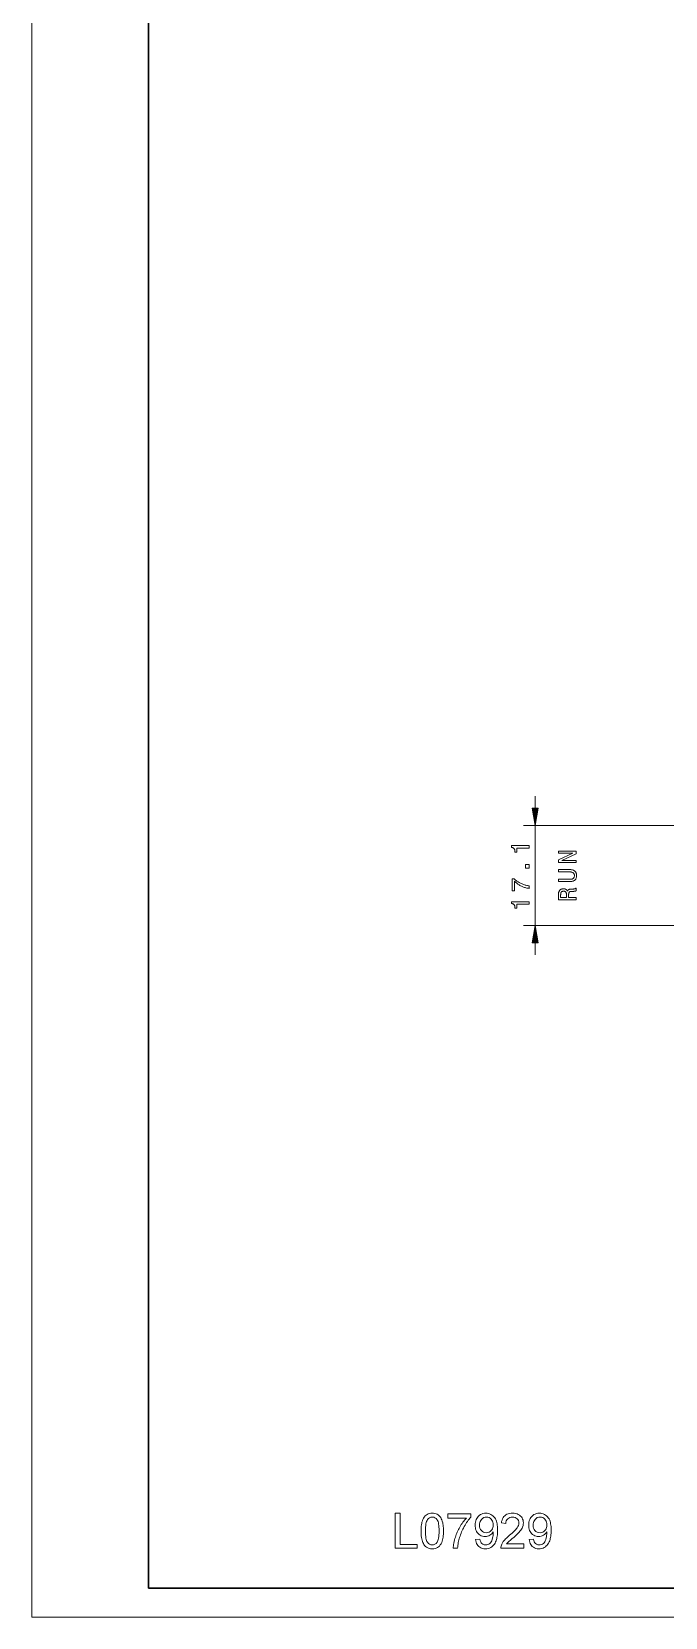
# Model space of a CAD drawing. Extents: x 0 to 297, y 0 to 420.
# Drawn here: x 0 to 108.4, y 0 to 271 of the extents above; entities that cross this region are included whole.
import ezdxf

# ---------------------------------------------------------------- set-up
doc = ezdxf.new("R2010")
doc.units = 0

msp = doc.modelspace()

# ---------------------------------------------------------------- linework, layer by layer
at = {"color": 7, "lineweight": 13}
for p, q in [((0, 0), (0, 420)), ((129.74, 135.32), (84.12, 135.32)), ((146.61, 118.22), (84.12, 118.22)), ((0, 0), (297, 0))]:
    msp.add_line(p, q, dxfattribs=at)
at = {"color": 7, "lineweight": 30}
for q in [(20, 415), (292, 5)]:
    msp.add_line((20, 5), q, dxfattribs=at)
at = {"color": 7, "lineweight": 13, "ltscale": 0.051139}
for p, q in [((86.12, 138.27), (86.12, 140.32)), ((86.12, 113.22), (86.12, 115.26))]:
    msp.add_line(p, q, dxfattribs=at)
at = {"color": 7, "lineweight": 13, "ltscale": 0.4275}
msp.add_line((86.12, 118.22), (86.12, 135.32), dxfattribs=at)
at = {"color": 7, "lineweight": 13}
for points in [[(85.6, 138.27), (86.12, 135.32), (86.64, 138.27)], [(85.12, 131.48), (82.99, 131.48), (82.99, 130.78), (82.68, 130.78), (82.68, 130.86), (82.68, 130.93), (82.67, 131), (82.66, 131.06), (82.65, 131.12), (82.63, 131.18), (82.61, 131.23), (82.59, 131.27), (82.57, 131.32), (82.54, 131.36), (82.51, 131.39), (82.48, 131.43), (82.45, 131.46), (82.41, 131.48), (82.36, 131.51), (82.32, 131.53), (82.27, 131.55), (82.22, 131.56), (82.16, 131.57), (82.1, 131.58), (82.1, 131.88), (85.12, 131.88)], [(93.12, 128.98), (90.13, 128.98), (90.13, 129.45), (92.58, 130.58), (90.13, 130.58), (90.13, 130.95), (93.12, 130.95), (93.12, 130.48), (90.67, 129.33), (93.12, 129.33)], [(85.12, 128.06), (84.48, 128.06), (84.48, 128.66), (85.12, 128.66)], [(91.98, 125.73), (90.13, 125.73), (90.13, 126.13), (92.01, 126.13), (92.09, 126.13), (92.17, 126.13), (92.24, 126.14), (92.31, 126.15), (92.38, 126.17), (92.44, 126.18), (92.49, 126.2), (92.55, 126.23), (92.59, 126.25), (92.64, 126.28), (92.68, 126.32), (92.71, 126.35), (92.74, 126.39), (92.77, 126.44), (92.79, 126.48), (92.81, 126.53), (92.82, 126.58), (92.84, 126.64), (92.84, 126.7), (92.84, 126.76), (92.84, 126.82), (92.84, 126.88), (92.82, 126.94), (92.81, 126.99), (92.79, 127.04), (92.77, 127.09), (92.74, 127.13), (92.71, 127.17), (92.67, 127.2), (92.63, 127.24), (92.59, 127.27), (92.54, 127.29), (92.49, 127.32), (92.43, 127.34), (92.37, 127.35), (92.31, 127.37), (92.24, 127.38), (92.17, 127.39), (92.09, 127.39), (92.01, 127.39), (90.13, 127.39), (90.13, 127.8), (91.98, 127.8), (92.1, 127.79), (92.22, 127.79), (92.33, 127.77), (92.43, 127.76), (92.53, 127.73), (92.62, 127.7), (92.7, 127.67), (92.77, 127.63), (92.84, 127.59), (92.91, 127.54), (92.96, 127.49), (93.01, 127.43), (93.06, 127.37), (93.1, 127.3), (93.13, 127.22), (93.16, 127.14), (93.18, 127.05), (93.19, 126.96), (93.2, 126.87), (93.21, 126.76), (93.2, 126.66), (93.19, 126.56), (93.18, 126.47), (93.16, 126.39), (93.13, 126.31), (93.1, 126.23), (93.06, 126.16), (93.01, 126.1), (92.96, 126.04), (92.91, 125.99), (92.84, 125.94), (92.77, 125.89), (92.7, 125.86), (92.62, 125.82), (92.53, 125.8), (92.43, 125.77), (92.33, 125.75), (92.22, 125.74), (92.1, 125.73)], [(85.12, 124.56), (84.98, 124.59), (84.84, 124.61), (84.7, 124.64), (84.56, 124.67), (84.43, 124.71), (84.29, 124.75), (84.16, 124.8), (84.03, 124.85), (83.9, 124.9), (83.78, 124.96), (83.65, 125.02), (83.53, 125.09), (83.41, 125.16), (83.29, 125.24), (83.17, 125.32), (83.05, 125.41), (82.93, 125.5), (82.82, 125.59), (82.7, 125.69), (82.59, 125.79), (82.59, 124.15), (82.19, 124.15), (82.19, 126.21), (82.55, 126.21), (82.66, 126.11), (82.78, 126.01), (82.89, 125.92), (83.01, 125.83), (83.13, 125.75), (83.25, 125.67), (83.37, 125.59), (83.49, 125.52), (83.62, 125.46), (83.75, 125.4), (83.88, 125.34), (84.01, 125.28), (84.14, 125.23), (84.28, 125.19), (84.41, 125.15), (84.55, 125.11), (84.69, 125.08), (84.83, 125.05), (84.98, 125.02), (85.12, 125)], [(85.12, 121.89), (82.99, 121.89), (82.99, 121.19), (82.68, 121.19), (82.68, 121.26), (82.68, 121.34), (82.67, 121.4), (82.66, 121.47), (82.65, 121.53), (82.63, 121.58), (82.61, 121.63), (82.59, 121.68), (82.57, 121.72), (82.54, 121.76), (82.51, 121.8), (82.48, 121.83), (82.45, 121.86), (82.41, 121.89), (82.36, 121.91), (82.32, 121.93), (82.27, 121.95), (82.22, 121.97), (82.16, 121.98), (82.1, 121.99), (82.1, 122.28), (85.12, 122.28)], [(93.12, 122.6), (90.13, 122.6), (90.13, 123.6), (90.13, 123.69), (90.14, 123.77), (90.15, 123.85), (90.16, 123.93), (90.18, 123.99), (90.21, 124.06), (90.23, 124.12), (90.27, 124.18), (90.3, 124.23), (90.35, 124.28), (90.39, 124.32), (90.44, 124.36), (90.5, 124.4), (90.55, 124.43), (90.61, 124.45), (90.68, 124.47), (90.75, 124.49), (90.82, 124.5), (90.9, 124.51), (90.98, 124.51), (91.03, 124.51), (91.08, 124.51), (91.12, 124.5), (91.17, 124.5), (91.21, 124.49), (91.25, 124.48), (91.29, 124.46), (91.33, 124.45), (91.36, 124.43), (91.4, 124.41), (91.43, 124.39), (91.46, 124.37), (91.49, 124.34), (91.52, 124.32), (91.55, 124.29), (91.58, 124.26), (91.6, 124.22), (91.62, 124.19), (91.64, 124.15), (91.66, 124.11), (91.67, 124.15), (91.68, 124.18), (91.7, 124.21), (91.71, 124.23), (91.73, 124.26), (91.74, 124.28), (91.76, 124.3), (91.78, 124.32), (91.8, 124.34), (91.82, 124.35), (91.85, 124.36), (91.87, 124.38), (91.9, 124.39), (91.94, 124.4), (91.97, 124.41), (92.02, 124.42), (92.06, 124.43), (92.11, 124.43), (92.16, 124.44), (92.21, 124.44), (92.7, 124.47), (92.73, 124.48), (92.76, 124.48), (92.79, 124.48), (92.81, 124.48), (92.84, 124.49), (92.86, 124.49), (92.88, 124.5), (92.9, 124.5), (92.91, 124.51), (92.93, 124.51), (92.94, 124.52), (92.96, 124.53), (92.97, 124.53), (92.98, 124.54), (92.99, 124.55), (93.01, 124.56), (93.02, 124.57), (93.03, 124.58), (93.03, 124.59), (93.04, 124.61), (93.12, 124.61), (93.12, 124.15), (93.11, 124.15), (93.1, 124.14), (93.09, 124.14), (93.08, 124.13), (93.06, 124.13), (93.05, 124.12), (93.03, 124.12), (93.02, 124.11), (93, 124.11), (92.98, 124.1), (92.96, 124.1), (92.94, 124.1), (92.91, 124.09), (92.89, 124.09), (92.86, 124.09), (92.84, 124.08), (92.81, 124.08), (92.78, 124.08), (92.75, 124.08), (92.72, 124.07), (92.33, 124.05), (92.27, 124.05), (92.22, 124.04), (92.17, 124.04), (92.13, 124.03), (92.09, 124.02), (92.05, 124), (92.02, 123.99), (91.99, 123.97), (91.97, 123.95), (91.95, 123.93), (91.93, 123.91), (91.92, 123.88), (91.9, 123.84), (91.89, 123.8), (91.88, 123.75), (91.87, 123.7), (91.87, 123.64), (91.86, 123.57), (91.86, 123.49), (91.86, 123.41), (91.86, 123), (93.12, 123)], [(90.49, 123.49), (90.49, 123), (91.49, 123), (91.49, 123.47), (91.49, 123.53), (91.49, 123.6), (91.48, 123.66), (91.47, 123.71), (91.46, 123.76), (91.45, 123.81), (91.44, 123.85), (91.42, 123.89), (91.4, 123.93), (91.38, 123.96), (91.35, 123.98), (91.32, 124.01), (91.29, 124.03), (91.26, 124.05), (91.22, 124.06), (91.18, 124.07), (91.14, 124.08), (91.09, 124.09), (91.04, 124.09), (90.99, 124.1), (90.94, 124.09), (90.89, 124.09), (90.84, 124.08), (90.8, 124.07), (90.76, 124.06), (90.73, 124.05), (90.69, 124.03), (90.66, 124.01), (90.63, 123.98), (90.61, 123.96), (90.59, 123.93), (90.57, 123.9), (90.55, 123.86), (90.54, 123.82), (90.52, 123.77), (90.51, 123.73), (90.51, 123.67), (90.5, 123.62), (90.5, 123.56)], [(86.64, 115.26), (86.12, 118.22), (85.6, 115.26)], [(62.19, 11.79), (62.19, 17.79), (63.03, 17.79), (63.03, 12.46), (65.94, 12.46), (65.94, 11.79)], [(66.61, 14.75), (66.61, 15.04), (66.63, 15.32), (66.65, 15.58), (66.68, 15.83), (66.72, 16.06), (66.77, 16.27), (66.83, 16.47), (66.92, 16.72), (67.03, 16.95), (67.16, 17.14), (67.3, 17.32), (67.46, 17.46), (67.64, 17.58), (67.84, 17.67), (68.05, 17.74), (68.28, 17.78), (68.53, 17.79), (68.76, 17.78), (68.98, 17.74), (69.18, 17.68), (69.38, 17.6), (69.56, 17.49), (69.71, 17.36), (69.85, 17.21), (69.97, 17.04), (70.07, 16.85), (70.16, 16.64), (70.24, 16.41), (70.31, 16.16), (70.35, 15.97), (70.39, 15.77), (70.41, 15.54), (70.43, 15.3), (70.44, 15.03), (70.44, 14.75), (70.44, 14.45), (70.43, 14.18), (70.4, 13.92), (70.37, 13.67), (70.34, 13.44), (70.29, 13.23), (70.23, 13.03), (70.14, 12.78), (70.03, 12.55), (69.9, 12.36), (69.76, 12.18), (69.6, 12.04), (69.42, 11.92), (69.22, 11.83), (69.01, 11.76), (68.78, 11.72), (68.53, 11.71), (68.25, 11.72), (68, 11.77), (67.77, 11.85), (67.56, 11.96), (67.36, 12.11), (67.19, 12.28), (67.09, 12.43), (67, 12.6), (66.92, 12.78), (66.85, 12.97), (66.78, 13.18), (66.73, 13.41), (66.69, 13.64), (66.65, 13.9), (66.63, 14.17), (66.62, 14.45)], [(67.36, 14.75), (67.37, 14.4), (67.38, 14.08), (67.41, 13.79), (67.44, 13.53), (67.49, 13.31), (67.55, 13.12), (67.62, 12.96), (67.7, 12.83), (67.88, 12.63), (68.07, 12.49), (68.29, 12.4), (68.53, 12.37), (68.76, 12.4), (68.98, 12.49), (69.18, 12.63), (69.36, 12.83), (69.44, 12.96), (69.5, 13.12), (69.56, 13.31), (69.61, 13.54), (69.65, 13.79), (69.67, 14.08), (69.69, 14.4), (69.69, 14.75), (69.69, 15.09), (69.67, 15.4), (69.65, 15.69), (69.61, 15.94), (69.57, 16.16), (69.51, 16.36), (69.44, 16.52), (69.37, 16.65), (69.19, 16.86), (68.99, 17.01), (68.77, 17.09), (68.52, 17.12), (68.28, 17.1), (68.07, 17.02), (67.88, 16.89), (67.71, 16.71), (67.63, 16.56), (67.56, 16.39), (67.5, 16.18), (67.45, 15.95), (67.41, 15.69), (67.38, 15.41), (67.37, 15.09)], [(71.19, 16.96), (71.19, 17.71), (75.11, 17.71), (75.11, 17.1), (74.97, 16.94), (74.83, 16.77), (74.69, 16.59), (74.55, 16.39), (74.41, 16.18), (74.27, 15.96), (74.13, 15.73), (73.99, 15.49), (73.87, 15.26), (73.76, 15.04), (73.65, 14.81), (73.55, 14.58), (73.46, 14.35), (73.37, 14.12), (73.28, 13.89), (73.21, 13.66), (73.14, 13.42), (73.08, 13.21), (73.03, 12.99), (72.98, 12.76), (72.94, 12.53), (72.91, 12.29), (72.88, 12.04), (72.86, 11.79), (72.11, 11.79), (72.12, 12), (72.14, 12.22), (72.17, 12.45), (72.21, 12.69), (72.27, 12.94), (72.33, 13.21), (72.41, 13.49), (72.48, 13.71), (72.55, 13.92), (72.63, 14.14), (72.71, 14.35), (72.8, 14.57), (72.9, 14.78), (73, 14.99), (73.11, 15.2), (73.23, 15.4), (73.36, 15.63), (73.5, 15.84), (73.64, 16.05), (73.78, 16.25), (73.92, 16.44), (74.06, 16.62), (74.21, 16.79), (74.36, 16.96)], [(75.94, 13.29), (76.69, 13.37), (76.75, 13.13), (76.82, 12.92), (76.91, 12.75), (77.02, 12.61), (77.19, 12.48), (77.4, 12.4), (77.63, 12.37), (77.84, 12.39), (78.03, 12.44), (78.21, 12.52), (78.37, 12.62), (78.5, 12.75), (78.61, 12.9), (78.69, 13.08), (78.77, 13.3), (78.84, 13.56), (78.89, 13.77), (78.92, 13.98), (78.94, 14.2), (78.95, 14.43), (78.94, 14.58), (78.83, 14.41), (78.69, 14.26), (78.54, 14.13), (78.36, 14.01), (78.18, 13.91), (77.98, 13.84), (77.78, 13.8), (77.57, 13.79), (77.33, 13.81), (77.11, 13.85), (76.91, 13.93), (76.71, 14.03), (76.53, 14.17), (76.36, 14.33), (76.22, 14.49), (76.11, 14.67), (76.02, 14.86), (75.95, 15.06), (75.9, 15.28), (75.87, 15.51), (75.86, 15.76), (75.87, 16.01), (75.9, 16.25), (75.96, 16.48), (76.03, 16.69), (76.13, 16.88), (76.24, 17.07), (76.38, 17.23), (76.56, 17.4), (76.76, 17.54), (76.97, 17.65), (77.2, 17.73), (77.44, 17.77), (77.69, 17.79), (77.92, 17.78), (78.13, 17.74), (78.34, 17.68), (78.54, 17.59), (78.73, 17.48), (78.91, 17.34), (79.07, 17.18), (79.22, 17.01), (79.34, 16.81), (79.45, 16.59), (79.51, 16.41), (79.57, 16.21), (79.61, 15.99), (79.65, 15.75), (79.67, 15.49), (79.69, 15.21), (79.69, 14.91), (79.69, 14.63), (79.68, 14.37), (79.66, 14.12), (79.63, 13.88), (79.6, 13.66), (79.56, 13.46), (79.51, 13.27), (79.45, 13.09), (79.36, 12.87), (79.26, 12.68), (79.15, 12.49), (79.02, 12.33), (78.88, 12.19), (78.72, 12.06), (78.52, 11.93), (78.31, 11.83), (78.08, 11.76), (77.84, 11.72), (77.59, 11.71), (77.33, 11.72), (77.08, 11.77), (76.86, 11.86), (76.65, 11.97), (76.47, 12.12), (76.33, 12.27), (76.22, 12.44), (76.12, 12.62), (76.04, 12.83), (75.98, 13.05)], [(78.94, 15.78), (78.93, 16.01), (78.89, 16.23), (78.83, 16.43), (78.74, 16.6), (78.63, 16.76), (78.46, 16.92), (78.27, 17.03), (78.05, 17.1), (77.81, 17.12), (77.56, 17.1), (77.33, 17.03), (77.13, 16.9), (76.95, 16.73), (76.83, 16.57), (76.73, 16.38), (76.66, 16.18), (76.62, 15.96), (76.61, 15.72), (76.63, 15.45), (76.69, 15.21), (76.79, 14.99), (76.93, 14.81), (77.1, 14.65), (77.31, 14.54), (77.53, 14.48), (77.79, 14.46), (78.03, 14.48), (78.25, 14.54), (78.45, 14.65), (78.62, 14.81), (78.74, 14.96), (78.83, 15.13), (78.89, 15.32), (78.93, 15.54)], [(84.19, 12.54), (84.19, 11.79), (80.28, 11.79), (80.28, 11.97), (80.31, 12.14), (80.36, 12.32), (80.44, 12.52), (80.55, 12.72), (80.67, 12.93), (80.82, 13.12), (80.93, 13.26), (81.06, 13.39), (81.21, 13.54), (81.37, 13.69), (81.56, 13.85), (81.75, 14.01), (81.98, 14.21), (82.19, 14.39), (82.38, 14.57), (82.55, 14.73), (82.7, 14.88), (82.84, 15.03), (82.95, 15.15), (83.04, 15.27), (83.18, 15.49), (83.28, 15.71), (83.34, 15.92), (83.36, 16.14), (83.34, 16.34), (83.28, 16.52), (83.19, 16.69), (83.05, 16.84), (82.89, 16.96), (82.7, 17.05), (82.49, 17.11), (82.26, 17.12), (82.01, 17.11), (81.79, 17.05), (81.6, 16.96), (81.43, 16.84), (81.29, 16.68), (81.19, 16.49), (81.13, 16.28), (81.11, 16.04), (80.36, 16.12), (80.4, 16.38), (80.46, 16.62), (80.54, 16.84), (80.65, 17.04), (80.78, 17.21), (80.94, 17.36), (81.11, 17.49), (81.31, 17.6), (81.52, 17.68), (81.75, 17.74), (82, 17.78), (82.27, 17.79), (82.55, 17.78), (82.8, 17.74), (83.03, 17.67), (83.25, 17.58), (83.44, 17.46), (83.62, 17.31), (83.77, 17.15), (83.89, 16.97), (83.99, 16.78), (84.06, 16.58), (84.1, 16.36), (84.11, 16.13), (84.1, 15.9), (84.05, 15.66), (83.98, 15.43), (83.9, 15.25), (83.8, 15.07), (83.68, 14.89), (83.53, 14.7), (83.41, 14.57), (83.27, 14.42), (83.11, 14.25), (82.92, 14.07), (82.7, 13.87), (82.46, 13.66), (82.21, 13.46), (82, 13.29), (81.83, 13.14), (81.7, 13.02), (81.6, 12.93), (81.47, 12.8), (81.35, 12.67), (81.25, 12.54)], [(85.11, 13.29), (85.86, 13.37), (85.91, 13.13), (85.98, 12.92), (86.07, 12.75), (86.18, 12.61), (86.36, 12.48), (86.56, 12.4), (86.8, 12.37), (87, 12.39), (87.2, 12.44), (87.38, 12.52), (87.54, 12.62), (87.67, 12.75), (87.77, 12.9), (87.86, 13.08), (87.94, 13.3), (88.01, 13.56), (88.06, 13.77), (88.09, 13.98), (88.11, 14.2), (88.11, 14.43), (88.11, 14.58), (87.99, 14.41), (87.86, 14.26), (87.7, 14.13), (87.53, 14.01), (87.34, 13.91), (87.15, 13.84), (86.94, 13.8), (86.73, 13.79), (86.5, 13.81), (86.28, 13.85), (86.07, 13.93), (85.88, 14.03), (85.69, 14.17), (85.52, 14.33), (85.39, 14.49), (85.28, 14.67), (85.19, 14.86), (85.12, 15.06), (85.07, 15.28), (85.04, 15.51), (85.03, 15.76), (85.04, 16.01), (85.07, 16.25), (85.12, 16.48), (85.2, 16.69), (85.29, 16.88), (85.41, 17.07), (85.55, 17.23), (85.73, 17.4), (85.93, 17.54), (86.14, 17.65), (86.36, 17.73), (86.61, 17.77), (86.86, 17.79), (87.08, 17.78), (87.3, 17.74), (87.51, 17.68), (87.71, 17.59), (87.9, 17.48), (88.08, 17.34), (88.24, 17.18), (88.38, 17.01), (88.51, 16.81), (88.62, 16.59), (88.68, 16.41), (88.74, 16.21), (88.78, 15.99), (88.82, 15.75), (88.84, 15.49), (88.86, 15.21), (88.86, 14.91), (88.86, 14.63), (88.85, 14.37), (88.83, 14.12), (88.8, 13.88), (88.77, 13.66), (88.72, 13.46), (88.67, 13.27), (88.62, 13.09), (88.53, 12.87), (88.43, 12.68), (88.31, 12.49), (88.18, 12.33), (88.04, 12.19), (87.89, 12.06), (87.69, 11.93), (87.48, 11.83), (87.25, 11.76), (87.01, 11.72), (86.76, 11.71), (86.49, 11.72), (86.25, 11.77), (86.02, 11.86), (85.82, 11.97), (85.64, 12.12), (85.5, 12.27), (85.38, 12.44), (85.29, 12.62), (85.21, 12.83), (85.15, 13.05)], [(88.11, 15.78), (88.1, 16.01), (88.06, 16.23), (88, 16.43), (87.91, 16.6), (87.8, 16.76), (87.63, 16.92), (87.44, 17.03), (87.22, 17.1), (86.98, 17.12), (86.73, 17.1), (86.5, 17.03), (86.3, 16.9), (86.12, 16.73), (85.99, 16.57), (85.9, 16.38), (85.83, 16.18), (85.79, 15.96), (85.78, 15.72), (85.8, 15.45), (85.86, 15.21), (85.96, 14.99), (86.1, 14.81), (86.27, 14.65), (86.47, 14.54), (86.7, 14.48), (86.96, 14.46), (87.2, 14.48), (87.42, 14.54), (87.61, 14.65), (87.79, 14.81), (87.9, 14.96), (87.99, 15.13), (88.06, 15.32), (88.1, 15.54)]]:
    msp.add_lwpolyline(points, close=True, dxfattribs=at)
for points in [[(85.6, 138.27), (86.12, 135.32), (85.6, 138.27), (86.64, 138.27)], [(86.64, 115.26), (86.12, 118.22), (86.64, 115.26), (85.6, 115.26)]]:
    msp.add_solid(points, dxfattribs=at)

doc.saveas('drawing.dxf')
